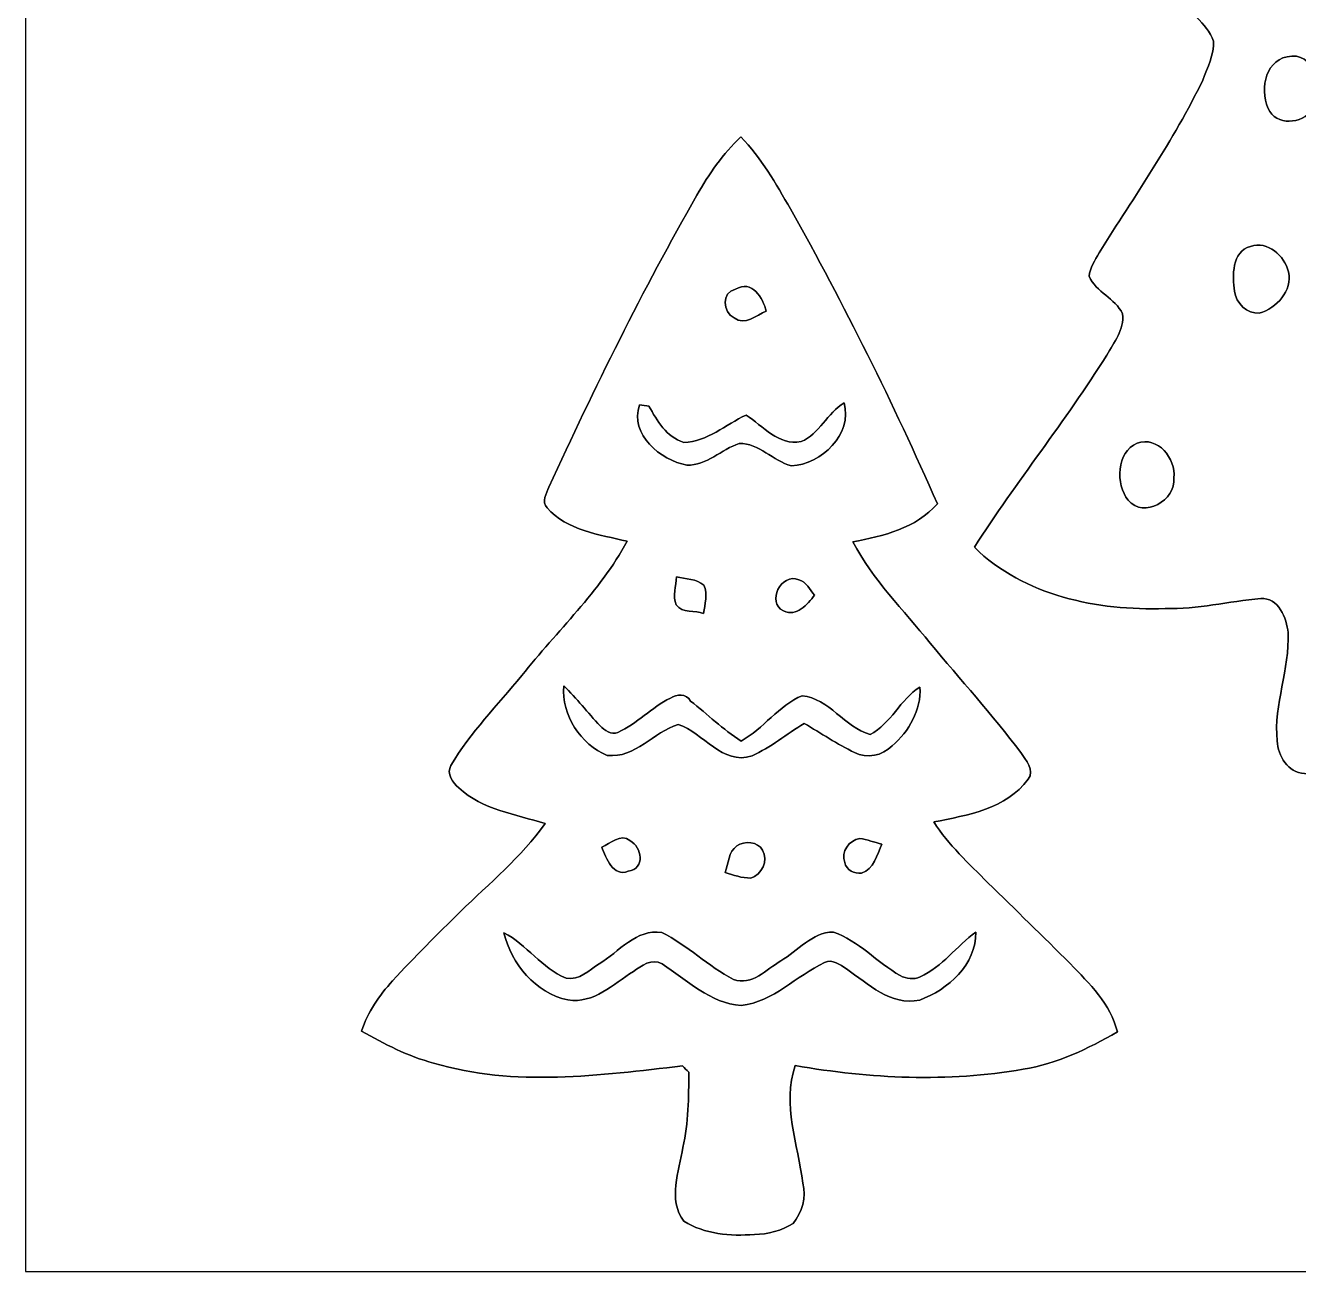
# Model space of a CAD drawing. Header units: centimetres. Extents: x -16.8 to 16.8, y -16.7 to 16.7.
# Drawn here: x -16.77 to 0.29, y -16.67 to 0.03 of the extents above; entities that cross this region are included whole.
import ezdxf

# ---------------------------------------------------------------- set-up
doc = ezdxf.new("R2010")
doc.units = ezdxf.units.CM
doc.header["$MEASUREMENT"] = 0
doc.layers.add('Layer 1', color=7, linetype='Continuous')

msp = doc.modelspace()

# ---------------------------------------------------------------- linework, layer by layer
at = {"layer": 'Layer 1', "color": 7}
for points, knots in [([(-16.77458, 16.66875), (-16.77458, 16.66875), (16.77458, 16.66875), (16.77458, 16.66875), (16.77458, 16.66875), (16.77458, 16.66875), (16.77458, -16.66875), (16.77458, -16.66875), (16.77458, -16.66875), (16.77458, -16.66875), (-16.77458, -16.66875), (-16.77458, -16.66875), (-16.77458, -16.66875), (-16.77458, -16.66875), (-16.77458, 16.66875), (-16.77458, 16.66875), (-16.77458, 16.66875), (-16.77458, 16.66875), (-16.77458, 16.66875), (-16.77458, 16.66875)], [0, 0, 0, 0, 0.16666667, 0.16666667, 0.16666667, 0.16666667, 0.33333333, 0.33333333, 0.33333333, 0.33333333, 0.5, 0.5, 0.5, 0.5, 0.66666667, 0.66666667, 0.66666667, 0.66666667, 1, 1, 1, 1]), ([(0.80363, 6.52956), (0.58208, 6.2297), (0.43815, 5.88433), (0.26987, 5.55378), (0.26987, 5.55378), (0.01305, 5.01297), (-0.22296, 4.46264), (-0.46426, 3.91513), (-0.46426, 3.91513), (-0.51435, 3.79871), (-0.57503, 3.68018), (-0.57644, 3.55071), (-0.57644, 3.55071), (-0.46637, 3.3401), (-0.10372, 3.23638), (-0.17815, 2.95698), (-0.17815, 2.95698), (-0.35807, 2.3495), (-0.74048, 1.83339), (-1.02764, 1.27564), (-1.02764, 1.27564), (-1.14582, 1.02059), (-1.36984, 0.76376), (-1.30034, 0.46426), (-1.30034, 0.46426), (-1.22238, 0.20496), (-0.93098, 0.07655), (-0.84914, -0.17886), (-0.84914, -0.17886), (-0.84102, -0.36019), (-0.92886, -0.5334), (-0.99272, -0.69956), (-0.99272, -0.69956), (-1.38359, -1.51306), (-1.90747, -2.25143), (-2.38125, -3.01696), (-2.38125, -3.01696), (-2.43593, -3.11503), (-2.50896, -3.21381), (-2.51601, -3.33022), (-2.51601, -3.33022), (-2.42288, -3.54259), (-2.16782, -3.6255), (-2.06693, -3.83223), (-2.06693, -3.83223), (-2.04329, -4.0453), (-2.18405, -4.21393), (-2.27965, -4.3882), (-2.27965, -4.3882), (-2.83528, -5.2705), (-3.49109, -6.08436), (-4.05448, -6.96172), (-4.05448, -6.96172), (-3.38596, -7.61577), (-2.40383, -7.81367), (-1.49895, -7.78298), (-1.49895, -7.78298), (-1.06609, -7.79392), (-0.64488, -7.68491), (-0.21625, -7.64999), (-0.21625, -7.64999), (0.01799, -7.62776), (0.1337, -7.91563), (0.15028, -8.10613), (0.15028, -8.10613), (0.17709, -8.59543), (-0.04516, -9.06604), (0.00423, -9.55675), (0.00423, -9.55675), (0.01446, -9.7596), (0.14676, -9.9822), (0.37147, -9.99278), (0.37147, -9.99278), (0.77082, -10.04394), (1.18921, -10.0651), (1.57762, -9.93634), (1.57762, -9.93634), (1.79317, -9.83615), (1.87925, -9.55499), (1.84326, -9.33309), (1.84326, -9.33309), (1.81046, -8.75489), (1.53141, -8.13012), (1.86443, -7.58754), (1.86443, -7.58754), (2.62714, -7.67715), (3.40078, -7.71596), (4.16454, -7.61965), (4.16454, -7.61965), (4.73816, -7.55544), (5.33541, -7.40728), (5.77462, -7.00934), (5.77462, -7.00934), (5.82683, -6.94937), (5.90056, -6.86364), (5.84906, -6.78145), (5.84906, -6.78145), (5.41373, -6.06178), (4.80377, -5.47441), (4.27672, -4.82459), (4.27672, -4.82459), (4.10739, -4.60622), (3.8989, -4.40196), (3.79906, -4.13949), (3.79906, -4.13949), (3.72604, -3.79554), (4.13773, -3.67277), (4.24815, -3.40007), (4.24815, -3.40007), (4.26649, -3.23638), (4.18994, -3.08222), (4.11057, -2.94569), (4.11057, -2.94569), (3.68371, -2.20133), (3.21874, -1.47955), (2.7873, -0.73801), (2.7873, -0.73801), (2.66947, -0.53481), (2.54106, -0.33373), (2.46556, -0.11042), (2.46556, -0.11042), (2.43487, -0.02893), (2.47791, 0.05327), (2.534, 0.11077), (2.534, 0.11077), (2.69381, 0.27799), (2.90336, 0.41451), (3.00143, 0.63183), (3.00143, 0.63183), (3.05188, 0.75918), (2.93582, 0.87277), (2.88643, 0.98037), (2.88643, 0.98037), (2.5594, 1.47496), (2.19781, 1.94663), (1.89195, 2.45533), (1.89195, 2.45533), (1.7653, 2.667), (1.66934, 2.89807), (1.62489, 3.14149), (1.62489, 3.14149), (1.76177, 3.27378), (1.911, 3.39549), (2.0253, 3.54894), (2.0253, 3.54894), (2.07645, 3.60786), (2.0447, 3.68935), (2.02847, 3.75497), (2.02847, 3.75497), (1.76636, 4.53143), (1.42487, 5.27791), (1.08373, 6.02156), (1.08373, 6.02156), (1.00259, 6.1976), (0.91264, 6.3694), (0.80363, 6.52956), (0.80363, 6.52956), (0.80363, 6.52956), (0.80363, 6.52956), (0.80363, 6.52956)], [0, 0, 0, 0, 0.02439024, 0.02439024, 0.02439024, 0.02439024, 0.04878049, 0.04878049, 0.04878049, 0.04878049, 0.07317073, 0.07317073, 0.07317073, 0.07317073, 0.09756098, 0.09756098, 0.09756098, 0.09756098, 0.12195122, 0.12195122, 0.12195122, 0.12195122, 0.14634146, 0.14634146, 0.14634146, 0.14634146, 0.17073171, 0.17073171, 0.17073171, 0.17073171, 0.19512195, 0.19512195, 0.19512195, 0.19512195, 0.2195122, 0.2195122, 0.2195122, 0.2195122, 0.24390244, 0.24390244, 0.24390244, 0.24390244, 0.26829268, 0.26829268, 0.26829268, 0.26829268, 0.29268293, 0.29268293, 0.29268293, 0.29268293, 0.31707317, 0.31707317, 0.31707317, 0.31707317, 0.34146341, 0.34146341, 0.34146341, 0.34146341, 0.36585366, 0.36585366, 0.36585366, 0.36585366, 0.3902439, 0.3902439, 0.3902439, 0.3902439, 0.41463415, 0.41463415, 0.41463415, 0.41463415, 0.43902439, 0.43902439, 0.43902439, 0.43902439, 0.46341463, 0.46341463, 0.46341463, 0.46341463, 0.48780488, 0.48780488, 0.48780488, 0.48780488, 0.51219512, 0.51219512, 0.51219512, 0.51219512, 0.53658537, 0.53658537, 0.53658537, 0.53658537, 0.56097561, 0.56097561, 0.56097561, 0.56097561, 0.58536585, 0.58536585, 0.58536585, 0.58536585, 0.6097561, 0.6097561, 0.6097561, 0.6097561, 0.63414634, 0.63414634, 0.63414634, 0.63414634, 0.65853659, 0.65853659, 0.65853659, 0.65853659, 0.68292683, 0.68292683, 0.68292683, 0.68292683, 0.70731707, 0.70731707, 0.70731707, 0.70731707, 0.73170732, 0.73170732, 0.73170732, 0.73170732, 0.75609756, 0.75609756, 0.75609756, 0.75609756, 0.7804878, 0.7804878, 0.7804878, 0.7804878, 0.80487805, 0.80487805, 0.80487805, 0.80487805, 0.82926829, 0.82926829, 0.82926829, 0.82926829, 0.85365854, 0.85365854, 0.85365854, 0.85365854, 0.87804878, 0.87804878, 0.87804878, 0.87804878, 0.90243902, 0.90243902, 0.90243902, 0.90243902, 0.92682927, 0.92682927, 0.92682927, 0.92682927, 0.95121951, 0.95121951, 0.95121951, 0.95121951, 1, 1, 1, 1]), ([(0.13829, -0.38841), (0.49107, -0.30163), (0.65899, -0.80257), (0.4953, -1.05728), (0.4953, -1.05728), (0.39194, -1.27071), (0.03881, -1.33209), (-0.09596, -1.11972), (-0.09596, -1.11972), (-0.23178, -0.87701), (-0.1778, -0.45085), (0.13829, -0.38841)], [0, 0, 0, 0, 0.25, 0.25, 0.25, 0.25, 0.5, 0.5, 0.5, 0.5, 1, 1, 1, 1]), ([(-7.77275, -2.24402), (-8.50194, -3.5119), (-9.14471, -4.82812), (-9.7603, -6.15421), (-9.7603, -6.15421), (-9.79029, -6.23993), (-9.86049, -6.35106), (-9.78288, -6.43149), (-9.78288, -6.43149), (-9.51265, -6.74053), (-9.08191, -6.7885), (-8.70797, -6.88128), (-8.70797, -6.88128), (-9.07415, -7.55544), (-9.64883, -8.08461), (-10.1219, -8.68186), (-10.1219, -8.68186), (-10.44293, -9.07874), (-10.81123, -9.44245), (-11.07052, -9.88519), (-11.07052, -9.88519), (-11.13473, -9.99525), (-11.049, -10.11873), (-10.96363, -10.18752), (-10.96363, -10.18752), (-10.64895, -10.48209), (-10.20304, -10.53853), (-9.80969, -10.66588), (-9.80969, -10.66588), (-10.12719, -11.11285), (-10.55441, -11.46422), (-10.94423, -11.84522), (-10.94423, -11.84522), (-11.25149, -12.14931), (-11.56229, -12.45129), (-11.85228, -12.77197), (-11.85228, -12.77197), (-12.0336, -12.96705), (-12.18424, -13.19248), (-12.27138, -13.44612), (-12.27138, -13.44612), (-11.96269, -13.61652), (-11.64837, -13.78656), (-11.30441, -13.87475), (-11.30441, -13.87475), (-10.21962, -14.20001), (-9.07168, -14.03809), (-7.96784, -13.9132), (-7.96784, -13.9132), (-7.93926, -13.94072), (-7.91069, -13.96824), (-7.88211, -13.99646), (-7.88211, -13.99646), (-7.88564, -14.33301), (-7.88529, -14.67485), (-7.96078, -15.0054), (-7.96078, -15.0054), (-8.01652, -15.32361), (-8.16434, -15.70426), (-7.95091, -15.99318), (-7.95091, -15.99318), (-7.67009, -16.16745), (-7.32578, -16.19779), (-7.00299, -16.17169), (-7.00299, -16.17169), (-6.81955, -16.17416), (-6.63893, -16.11842), (-6.48335, -16.02317), (-6.48335, -16.02317), (-6.36376, -15.87359), (-6.30167, -15.67603), (-6.35282, -15.48624), (-6.35282, -15.48624), (-6.42126, -14.96448), (-6.63469, -14.43179), (-6.45513, -13.90862), (-6.45513, -13.90862), (-5.44936, -14.08324), (-4.40902, -14.1351), (-3.40043, -13.95624), (-3.40043, -13.95624), (-2.94816, -13.88428), (-2.53083, -13.68425), (-2.13783, -13.45706), (-2.13783, -13.45706), (-2.22532, -13.08312), (-2.51495, -12.80866), (-2.77001, -12.54196), (-2.77001, -12.54196), (-3.13584, -12.17859), (-3.50379, -11.81735), (-3.87315, -11.45787), (-3.87315, -11.45787), (-4.12997, -11.20069), (-4.40126, -10.94987), (-4.59916, -10.6426), (-4.59916, -10.6426), (-4.14831, -10.55476), (-3.62479, -10.46762), (-3.3334, -10.07145), (-3.3334, -10.07145), (-3.24132, -9.9508), (-3.36585, -9.80899), (-3.43253, -9.71409), (-3.43253, -9.71409), (-3.81423, -9.20574), (-4.24286, -8.73513), (-4.64679, -8.24512), (-4.64679, -8.24512), (-5.00733, -7.8045), (-5.41302, -7.39422), (-5.68396, -6.88869), (-5.68396, -6.88869), (-5.27438, -6.80967), (-4.83764, -6.70877), (-4.55083, -6.37999), (-4.55083, -6.37999), (-5.14138, -5.03167), (-5.79861, -3.71122), (-6.51898, -2.42711), (-6.51898, -2.42711), (-6.71724, -2.0895), (-6.90915, -1.74096), (-7.18714, -1.46156), (-7.18714, -1.46156), (-7.42491, -1.68698), (-7.61365, -1.95862), (-7.77275, -2.24402), (-7.77275, -2.24402), (-7.77275, -2.24402), (-7.77275, -2.24402), (-7.77275, -2.24402)], [0, 0, 0, 0, 0.02941176, 0.02941176, 0.02941176, 0.02941176, 0.05882353, 0.05882353, 0.05882353, 0.05882353, 0.08823529, 0.08823529, 0.08823529, 0.08823529, 0.11764706, 0.11764706, 0.11764706, 0.11764706, 0.14705882, 0.14705882, 0.14705882, 0.14705882, 0.17647059, 0.17647059, 0.17647059, 0.17647059, 0.20588235, 0.20588235, 0.20588235, 0.20588235, 0.23529412, 0.23529412, 0.23529412, 0.23529412, 0.26470588, 0.26470588, 0.26470588, 0.26470588, 0.29411765, 0.29411765, 0.29411765, 0.29411765, 0.32352941, 0.32352941, 0.32352941, 0.32352941, 0.35294118, 0.35294118, 0.35294118, 0.35294118, 0.38235294, 0.38235294, 0.38235294, 0.38235294, 0.41176471, 0.41176471, 0.41176471, 0.41176471, 0.44117647, 0.44117647, 0.44117647, 0.44117647, 0.47058824, 0.47058824, 0.47058824, 0.47058824, 0.5, 0.5, 0.5, 0.5, 0.52941176, 0.52941176, 0.52941176, 0.52941176, 0.55882353, 0.55882353, 0.55882353, 0.55882353, 0.58823529, 0.58823529, 0.58823529, 0.58823529, 0.61764706, 0.61764706, 0.61764706, 0.61764706, 0.64705882, 0.64705882, 0.64705882, 0.64705882, 0.67647059, 0.67647059, 0.67647059, 0.67647059, 0.70588235, 0.70588235, 0.70588235, 0.70588235, 0.73529412, 0.73529412, 0.73529412, 0.73529412, 0.76470588, 0.76470588, 0.76470588, 0.76470588, 0.79411765, 0.79411765, 0.79411765, 0.79411765, 0.82352941, 0.82352941, 0.82352941, 0.82352941, 0.85294118, 0.85294118, 0.85294118, 0.85294118, 0.88235294, 0.88235294, 0.88235294, 0.88235294, 0.91176471, 0.91176471, 0.91176471, 0.91176471, 0.94117647, 0.94117647, 0.94117647, 0.94117647, 1, 1, 1, 1]), ([(-0.35313, -2.92876), (-0.12241, -2.85186), (0.10266, -3.05541), (0.15699, -3.26919), (0.15699, -3.26919), (0.20884, -3.52707), (0, -3.75814), (-0.23495, -3.82411), (-0.23495, -3.82411), (-0.4004, -3.83716), (-0.54681, -3.6897), (-0.56621, -3.5306), (-0.56621, -3.5306), (-0.59478, -3.32564), (-0.60819, -2.99932), (-0.35313, -2.92876)], [0, 0, 0, 0, 0.2, 0.2, 0.2, 0.2, 0.4, 0.4, 0.4, 0.4, 0.6, 0.6, 0.6, 0.6, 1, 1, 1, 1]), ([(-7.25664, -3.50344), (-7.03368, -3.36726), (-6.88834, -3.62797), (-6.84389, -3.79765), (-6.84389, -3.79765), (-6.97512, -3.84881), (-7.13317, -3.99944), (-7.27393, -3.88761), (-7.27393, -3.88761), (-7.43056, -3.80965), (-7.44784, -3.54295), (-7.25664, -3.50344)], [0, 0, 0, 0, 0.25, 0.25, 0.25, 0.25, 0.5, 0.5, 0.5, 0.5, 1, 1, 1, 1]), ([(-8.54216, -5.05495), (-8.51147, -5.05848), (-8.44938, -5.06554), (-8.41834, -5.06906), (-8.41834, -5.06906), (-8.30651, -5.26697), (-8.18303, -5.48181), (-7.95055, -5.55625), (-7.95055, -5.55625), (-7.63446, -5.54708), (-7.38858, -5.31742), (-7.11412, -5.19042), (-7.11412, -5.19042), (-6.88904, -5.33788), (-6.67632, -5.60141), (-6.37822, -5.54637), (-6.37822, -5.54637), (-6.13198, -5.44301), (-6.0258, -5.1629), (-5.80143, -5.02426), (-5.80143, -5.02426), (-5.68043, -5.44759), (-6.10588, -5.84835), (-6.50734, -5.87163), (-6.50734, -5.87163), (-6.75499, -5.80496), (-6.93738, -5.56507), (-7.20619, -5.57071), (-7.20619, -5.57071), (-7.44432, -5.64797), (-7.64575, -5.86811), (-7.90751, -5.86105), (-7.90751, -5.86105), (-8.2617, -5.79437), (-8.67869, -5.45042), (-8.54216, -5.05495)], [0, 0, 0, 0, 0.1, 0.1, 0.1, 0.1, 0.2, 0.2, 0.2, 0.2, 0.3, 0.3, 0.3, 0.3, 0.4, 0.4, 0.4, 0.4, 0.5, 0.5, 0.5, 0.5, 0.6, 0.6, 0.6, 0.6, 0.7, 0.7, 0.7, 0.7, 0.8, 0.8, 0.8, 0.8, 1, 1, 1, 1]), ([(-1.87325, -5.56789), (-1.59279, -5.46594), (-1.3522, -5.7725), (-1.38007, -6.03074), (-1.38007, -6.03074), (-1.35149, -6.33412), (-1.78294, -6.58036), (-1.99319, -6.33201), (-1.99319, -6.33201), (-2.16288, -6.11752), (-2.15265, -5.68607), (-1.87325, -5.56789)], [0, 0, 0, 0, 0.25, 0.25, 0.25, 0.25, 0.5, 0.5, 0.5, 0.5, 1, 1, 1, 1]), ([(-6.61211, -7.81403), (-6.84777, -7.70255), (-6.64457, -7.30144), (-6.4075, -7.39599), (-6.4075, -7.39599), (-6.30837, -7.42421), (-6.2611, -7.53216), (-6.19619, -7.60412), (-6.19619, -7.60412), (-6.29391, -7.72407), (-6.43784, -7.90257), (-6.61211, -7.81403)], [0, 0, 0, 0, 0.25, 0.25, 0.25, 0.25, 0.5, 0.5, 0.5, 0.5, 1, 1, 1, 1]), ([(-8.04616, -7.35718), (-7.9308, -7.3914), (-7.77628, -7.3787), (-7.68103, -7.47077), (-7.68103, -7.47077), (-7.62494, -7.58825), (-7.66904, -7.72548), (-7.68491, -7.8486), (-7.68491, -7.8486), (-7.79286, -7.79851), (-7.97172, -7.85001), (-8.05215, -7.7343), (-8.05215, -7.7343), (-8.10295, -7.61506), (-8.05321, -7.48065), (-8.04616, -7.35718)], [0, 0, 0, 0, 0.2, 0.2, 0.2, 0.2, 0.4, 0.4, 0.4, 0.4, 0.6, 0.6, 0.6, 0.6, 1, 1, 1, 1]), ([(-9.55887, -8.8198), (-9.38424, -8.98666), (-9.23749, -9.17998), (-9.07133, -9.35531), (-9.07133, -9.35531), (-9.01171, -9.41529), (-8.92246, -9.48055), (-8.83391, -9.4421), (-8.83391, -9.4421), (-8.57497, -9.32886), (-8.38165, -9.10802), (-8.12871, -8.98313), (-8.12871, -8.98313), (-8.0458, -8.92704), (-7.91739, -8.92034), (-7.85777, -9.02335), (-7.85777, -9.02335), (-7.63164, -9.2008), (-7.42421, -9.40329), (-7.1815, -9.55851), (-7.1815, -9.55851), (-6.88058, -9.39447), (-6.6802, -9.08085), (-6.36199, -8.95103), (-6.36199, -8.95103), (-6.00393, -8.98807), (-5.79296, -9.37542), (-5.45183, -9.47173), (-5.45183, -9.47173), (-5.17066, -9.32674), (-5.05037, -9.00077), (-4.78437, -8.83497), (-4.78437, -8.83497), (-4.76497, -9.14647), (-4.93078, -9.42481), (-5.15655, -9.62484), (-5.15655, -9.62484), (-5.28355, -9.75395), (-5.49769, -9.80052), (-5.65997, -9.71409), (-5.65997, -9.71409), (-5.89421, -9.59979), (-6.11011, -9.45339), (-6.33518, -9.32251), (-6.33518, -9.32251), (-6.57119, -9.46291), (-6.78321, -9.6453), (-7.03474, -9.75748), (-7.03474, -9.75748), (-7.43656, -9.88942), (-7.68491, -9.44633), (-8.02534, -9.33662), (-8.02534, -9.33662), (-8.35766, -9.43857), (-8.59578, -9.79346), (-8.97467, -9.75042), (-8.97467, -9.75042), (-9.33485, -9.60473), (-9.58921, -9.21068), (-9.55887, -8.8198)], [0, 0, 0, 0, 0.0625, 0.0625, 0.0625, 0.0625, 0.125, 0.125, 0.125, 0.125, 0.1875, 0.1875, 0.1875, 0.1875, 0.25, 0.25, 0.25, 0.25, 0.3125, 0.3125, 0.3125, 0.3125, 0.375, 0.375, 0.375, 0.375, 0.4375, 0.4375, 0.4375, 0.4375, 0.5, 0.5, 0.5, 0.5, 0.5625, 0.5625, 0.5625, 0.5625, 0.625, 0.625, 0.625, 0.625, 0.6875, 0.6875, 0.6875, 0.6875, 0.75, 0.75, 0.75, 0.75, 0.8125, 0.8125, 0.8125, 0.8125, 0.875, 0.875, 0.875, 0.875, 1, 1, 1, 1]), ([(-9.0484, -10.98021), (-8.93198, -10.93717), (-8.79581, -10.789), (-8.67163, -10.89378), (-8.67163, -10.89378), (-8.51112, -10.9795), (-8.45961, -11.26807), (-8.69386, -11.30441), (-8.69386, -11.30441), (-8.89706, -11.38696), (-8.9916, -11.12591), (-9.0484, -10.98021)], [0, 0, 0, 0, 0.25, 0.25, 0.25, 0.25, 0.5, 0.5, 0.5, 0.5, 1, 1, 1, 1]), ([(-7.23971, -10.96363), (-7.13352, -10.89378), (-6.95925, -10.90366), (-6.89328, -11.02184), (-6.89328, -11.02184), (-6.8132, -11.16048), (-6.90421, -11.35027), (-7.05273, -11.39613), (-7.05273, -11.39613), (-7.17162, -11.39402), (-7.28345, -11.35768), (-7.39422, -11.31923), (-7.39422, -11.31923), (-7.35259, -11.20281), (-7.35048, -11.04441), (-7.23971, -10.96363)], [0, 0, 0, 0, 0.2, 0.2, 0.2, 0.2, 0.4, 0.4, 0.4, 0.4, 0.6, 0.6, 0.6, 0.6, 1, 1, 1, 1]), ([(-5.79155, -11.18799), (-5.84659, -11.04124), (-5.73123, -10.88884), (-5.59188, -10.86309), (-5.59188, -10.86309), (-5.49169, -10.8839), (-5.39291, -10.91071), (-5.29519, -10.94246), (-5.29519, -10.94246), (-5.35658, -11.07616), (-5.40103, -11.28077), (-5.56613, -11.32946), (-5.56613, -11.32946), (-5.66032, -11.34145), (-5.7725, -11.28889), (-5.79155, -11.18799)], [0, 0, 0, 0, 0.2, 0.2, 0.2, 0.2, 0.4, 0.4, 0.4, 0.4, 0.6, 0.6, 0.6, 0.6, 1, 1, 1, 1]), ([(-9.08368, -12.54337), (-8.81909, -12.38638), (-8.58591, -12.07135), (-8.24371, -12.12533), (-8.24371, -12.12533), (-7.89975, -12.29431), (-7.62635, -12.57935), (-7.28416, -12.75256), (-7.28416, -12.75256), (-7.03545, -12.84781), (-6.84248, -12.61639), (-6.64916, -12.50668), (-6.64916, -12.50668), (-6.42056, -12.36874), (-6.23288, -12.12462), (-5.94501, -12.11862), (-5.94501, -12.11862), (-5.60317, -12.23574), (-5.35834, -12.52714), (-5.04754, -12.70212), (-5.04754, -12.70212), (-4.96782, -12.74516), (-4.86375, -12.76033), (-4.78014, -12.7194), (-4.78014, -12.7194), (-4.48345, -12.58499), (-4.29401, -12.30736), (-4.03578, -12.11933), (-4.03578, -12.11933), (-4.02696, -12.55254), (-4.40937, -12.89332), (-4.78719, -13.0302), (-4.78719, -13.0302), (-5.17948, -13.11346), (-5.47476, -12.81112), (-5.77003, -12.61286), (-5.77003, -12.61286), (-5.85364, -12.55571), (-5.95701, -12.47599), (-6.06213, -12.52784), (-6.06213, -12.52784), (-6.44208, -12.7067), (-6.74441, -13.04854), (-7.17903, -13.10534), (-7.17903, -13.10534), (-7.59883, -13.07183), (-7.90646, -12.76279), (-8.24159, -12.54654), (-8.24159, -12.54654), (-8.37248, -12.4647), (-8.52276, -12.57229), (-8.62542, -12.64638), (-8.62542, -12.64638), (-8.8967, -12.81324), (-9.15494, -13.08417), (-9.50242, -13.02879), (-9.50242, -13.02879), (-9.93951, -12.93566), (-10.25807, -12.54831), (-10.36214, -12.12779), (-10.36214, -12.12779), (-10.05134, -12.28549), (-9.85696, -12.60546), (-9.52712, -12.73563), (-9.52712, -12.73563), (-9.34967, -12.77091), (-9.22055, -12.62839), (-9.08368, -12.54337)], [0, 0, 0, 0, 0.05555556, 0.05555556, 0.05555556, 0.05555556, 0.11111111, 0.11111111, 0.11111111, 0.11111111, 0.16666667, 0.16666667, 0.16666667, 0.16666667, 0.22222222, 0.22222222, 0.22222222, 0.22222222, 0.27777778, 0.27777778, 0.27777778, 0.27777778, 0.33333333, 0.33333333, 0.33333333, 0.33333333, 0.38888889, 0.38888889, 0.38888889, 0.38888889, 0.44444444, 0.44444444, 0.44444444, 0.44444444, 0.5, 0.5, 0.5, 0.5, 0.55555556, 0.55555556, 0.55555556, 0.55555556, 0.61111111, 0.61111111, 0.61111111, 0.61111111, 0.66666667, 0.66666667, 0.66666667, 0.66666667, 0.72222222, 0.72222222, 0.72222222, 0.72222222, 0.77777778, 0.77777778, 0.77777778, 0.77777778, 0.83333333, 0.83333333, 0.83333333, 0.83333333, 0.88888889, 0.88888889, 0.88888889, 0.88888889, 1, 1, 1, 1])]:
    msp.add_open_spline(points, degree=3, knots=knots, dxfattribs=at)
at = {"layer": 'Layer 1', "color": 251}
for points, knots in [([(0.80363, 6.52956), (0.91264, 6.3694), (1.00259, 6.1976), (1.08373, 6.02156), (1.08373, 6.02156), (1.42487, 5.27791), (1.76636, 4.53143), (2.02847, 3.75497), (2.02847, 3.75497), (2.0447, 3.68935), (2.07645, 3.60786), (2.0253, 3.54894), (2.0253, 3.54894), (1.911, 3.39549), (1.76177, 3.27378), (1.62489, 3.14149), (1.62489, 3.14149), (1.66934, 2.89807), (1.7653, 2.667), (1.89195, 2.45533), (1.89195, 2.45533), (2.19781, 1.94663), (2.5594, 1.47496), (2.88643, 0.98037), (2.88643, 0.98037), (2.93582, 0.87277), (3.05188, 0.75918), (3.00143, 0.63183), (3.00143, 0.63183), (2.90336, 0.41451), (2.69381, 0.27799), (2.534, 0.11077), (2.534, 0.11077), (2.47791, 0.05327), (2.43487, -0.02893), (2.46556, -0.11042), (2.46556, -0.11042), (2.54106, -0.33373), (2.66947, -0.53481), (2.7873, -0.73801), (2.7873, -0.73801), (3.21874, -1.47955), (3.68371, -2.20133), (4.11057, -2.94569), (4.11057, -2.94569), (4.18994, -3.08222), (4.26649, -3.23638), (4.24815, -3.40007), (4.24815, -3.40007), (4.13773, -3.67277), (3.72604, -3.79554), (3.79906, -4.13949), (3.79906, -4.13949), (3.8989, -4.40196), (4.10739, -4.60622), (4.27672, -4.82459), (4.27672, -4.82459), (4.80377, -5.47441), (5.41373, -6.06178), (5.84906, -6.78145), (5.84906, -6.78145), (5.90056, -6.86364), (5.82683, -6.94937), (5.77462, -7.00934), (5.77462, -7.00934), (5.33541, -7.40728), (4.73816, -7.55544), (4.16454, -7.61965), (4.16454, -7.61965), (3.40078, -7.71596), (2.62714, -7.67715), (1.86443, -7.58754), (1.86443, -7.58754), (1.53141, -8.13012), (1.81046, -8.75489), (1.84326, -9.33309), (1.84326, -9.33309), (1.87925, -9.55499), (1.79317, -9.83615), (1.57762, -9.93634), (1.57762, -9.93634), (1.18921, -10.0651), (0.77082, -10.04394), (0.37147, -9.99278), (0.37147, -9.99278), (0.14676, -9.9822), (0.01446, -9.7596), (0.00423, -9.55675), (0.00423, -9.55675), (-0.04516, -9.06604), (0.17709, -8.59543), (0.15028, -8.10613), (0.15028, -8.10613), (0.1337, -7.91563), (0.01799, -7.62776), (-0.21625, -7.64999), (-0.21625, -7.64999), (-0.64488, -7.68491), (-1.06609, -7.79392), (-1.49895, -7.78298), (-1.49895, -7.78298), (-2.40383, -7.81367), (-3.38596, -7.61577), (-4.05448, -6.96172), (-4.05448, -6.96172), (-3.49109, -6.08436), (-2.83528, -5.2705), (-2.27965, -4.3882), (-2.27965, -4.3882), (-2.18405, -4.21393), (-2.04329, -4.0453), (-2.06693, -3.83223), (-2.06693, -3.83223), (-2.16782, -3.6255), (-2.42288, -3.54259), (-2.51601, -3.33022), (-2.51601, -3.33022), (-2.50896, -3.21381), (-2.43593, -3.11503), (-2.38125, -3.01696), (-2.38125, -3.01696), (-1.90747, -2.25143), (-1.38359, -1.51306), (-0.99272, -0.69956), (-0.99272, -0.69956), (-0.92886, -0.5334), (-0.84102, -0.36019), (-0.84914, -0.17886), (-0.84914, -0.17886), (-0.93098, 0.07655), (-1.22238, 0.20496), (-1.30034, 0.46426), (-1.30034, 0.46426), (-1.36984, 0.76376), (-1.14582, 1.02059), (-1.02764, 1.27564), (-1.02764, 1.27564), (-0.74048, 1.83339), (-0.35807, 2.3495), (-0.17815, 2.95698), (-0.17815, 2.95698), (-0.10372, 3.23638), (-0.46637, 3.3401), (-0.57644, 3.55071), (-0.57644, 3.55071), (-0.57503, 3.68018), (-0.51435, 3.79871), (-0.46426, 3.91513), (-0.46426, 3.91513), (-0.22296, 4.46264), (0.01305, 5.01297), (0.26987, 5.55378), (0.26987, 5.55378), (0.43815, 5.88433), (0.58208, 6.2297), (0.80363, 6.52956), (0.80363, 6.52956), (0.80363, 6.52956), (0.80363, 6.52956), (0.80363, 6.52956)], [0, 0, 0, 0, 0.02439024, 0.02439024, 0.02439024, 0.02439024, 0.04878049, 0.04878049, 0.04878049, 0.04878049, 0.07317073, 0.07317073, 0.07317073, 0.07317073, 0.09756098, 0.09756098, 0.09756098, 0.09756098, 0.12195122, 0.12195122, 0.12195122, 0.12195122, 0.14634146, 0.14634146, 0.14634146, 0.14634146, 0.17073171, 0.17073171, 0.17073171, 0.17073171, 0.19512195, 0.19512195, 0.19512195, 0.19512195, 0.2195122, 0.2195122, 0.2195122, 0.2195122, 0.24390244, 0.24390244, 0.24390244, 0.24390244, 0.26829268, 0.26829268, 0.26829268, 0.26829268, 0.29268293, 0.29268293, 0.29268293, 0.29268293, 0.31707317, 0.31707317, 0.31707317, 0.31707317, 0.34146341, 0.34146341, 0.34146341, 0.34146341, 0.36585366, 0.36585366, 0.36585366, 0.36585366, 0.3902439, 0.3902439, 0.3902439, 0.3902439, 0.41463415, 0.41463415, 0.41463415, 0.41463415, 0.43902439, 0.43902439, 0.43902439, 0.43902439, 0.46341463, 0.46341463, 0.46341463, 0.46341463, 0.48780488, 0.48780488, 0.48780488, 0.48780488, 0.51219512, 0.51219512, 0.51219512, 0.51219512, 0.53658537, 0.53658537, 0.53658537, 0.53658537, 0.56097561, 0.56097561, 0.56097561, 0.56097561, 0.58536585, 0.58536585, 0.58536585, 0.58536585, 0.6097561, 0.6097561, 0.6097561, 0.6097561, 0.63414634, 0.63414634, 0.63414634, 0.63414634, 0.65853659, 0.65853659, 0.65853659, 0.65853659, 0.68292683, 0.68292683, 0.68292683, 0.68292683, 0.70731707, 0.70731707, 0.70731707, 0.70731707, 0.73170732, 0.73170732, 0.73170732, 0.73170732, 0.75609756, 0.75609756, 0.75609756, 0.75609756, 0.7804878, 0.7804878, 0.7804878, 0.7804878, 0.80487805, 0.80487805, 0.80487805, 0.80487805, 0.82926829, 0.82926829, 0.82926829, 0.82926829, 0.85365854, 0.85365854, 0.85365854, 0.85365854, 0.87804878, 0.87804878, 0.87804878, 0.87804878, 0.90243902, 0.90243902, 0.90243902, 0.90243902, 0.92682927, 0.92682927, 0.92682927, 0.92682927, 0.95121951, 0.95121951, 0.95121951, 0.95121951, 1, 1, 1, 1]), ([(0.13829, -0.38841), (-0.1778, -0.45085), (-0.23178, -0.87701), (-0.09596, -1.11972), (-0.09596, -1.11972), (0.03881, -1.33209), (0.39194, -1.27071), (0.4953, -1.05728), (0.4953, -1.05728), (0.65899, -0.80257), (0.49107, -0.30163), (0.13829, -0.38841), (0.13829, -0.38841), (0.13829, -0.38841), (0.13829, -0.38841), (0.13829, -0.38841)], [0, 0, 0, 0, 0.2, 0.2, 0.2, 0.2, 0.4, 0.4, 0.4, 0.4, 0.6, 0.6, 0.6, 0.6, 1, 1, 1, 1]), ([(-7.77275, -2.24402), (-7.61365, -1.95862), (-7.42491, -1.68698), (-7.18714, -1.46156), (-7.18714, -1.46156), (-6.90915, -1.74096), (-6.71724, -2.0895), (-6.51898, -2.42711), (-6.51898, -2.42711), (-5.79861, -3.71122), (-5.14138, -5.03167), (-4.55083, -6.37999), (-4.55083, -6.37999), (-4.83764, -6.70877), (-5.27438, -6.80967), (-5.68396, -6.88869), (-5.68396, -6.88869), (-5.41302, -7.39422), (-5.00733, -7.8045), (-4.64679, -8.24512), (-4.64679, -8.24512), (-4.24286, -8.73513), (-3.81423, -9.20574), (-3.43253, -9.71409), (-3.43253, -9.71409), (-3.36585, -9.80899), (-3.24132, -9.9508), (-3.3334, -10.07145), (-3.3334, -10.07145), (-3.62479, -10.46762), (-4.14831, -10.55476), (-4.59916, -10.6426), (-4.59916, -10.6426), (-4.40126, -10.94987), (-4.12997, -11.20069), (-3.87315, -11.45787), (-3.87315, -11.45787), (-3.50379, -11.81735), (-3.13584, -12.17859), (-2.77001, -12.54196), (-2.77001, -12.54196), (-2.51495, -12.80866), (-2.22532, -13.08312), (-2.13783, -13.45706), (-2.13783, -13.45706), (-2.53083, -13.68425), (-2.94816, -13.88428), (-3.40043, -13.95624), (-3.40043, -13.95624), (-4.40902, -14.1351), (-5.44936, -14.08324), (-6.45513, -13.90862), (-6.45513, -13.90862), (-6.63469, -14.43179), (-6.42126, -14.96448), (-6.35282, -15.48624), (-6.35282, -15.48624), (-6.30167, -15.67603), (-6.36376, -15.87359), (-6.48335, -16.02317), (-6.48335, -16.02317), (-6.63893, -16.11842), (-6.81955, -16.17416), (-7.00299, -16.17169), (-7.00299, -16.17169), (-7.32578, -16.19779), (-7.67009, -16.16745), (-7.95091, -15.99318), (-7.95091, -15.99318), (-8.16434, -15.70426), (-8.01652, -15.32361), (-7.96078, -15.0054), (-7.96078, -15.0054), (-7.88529, -14.67485), (-7.88564, -14.33301), (-7.88211, -13.99646), (-7.88211, -13.99646), (-7.91069, -13.96824), (-7.93926, -13.94072), (-7.96784, -13.9132), (-7.96784, -13.9132), (-9.07168, -14.03809), (-10.21962, -14.20001), (-11.30441, -13.87475), (-11.30441, -13.87475), (-11.64837, -13.78656), (-11.96269, -13.61652), (-12.27138, -13.44612), (-12.27138, -13.44612), (-12.18424, -13.19248), (-12.0336, -12.96705), (-11.85228, -12.77197), (-11.85228, -12.77197), (-11.56229, -12.45129), (-11.25149, -12.14931), (-10.94423, -11.84522), (-10.94423, -11.84522), (-10.55441, -11.46422), (-10.12719, -11.11285), (-9.80969, -10.66588), (-9.80969, -10.66588), (-10.20304, -10.53853), (-10.64895, -10.48209), (-10.96363, -10.18752), (-10.96363, -10.18752), (-11.049, -10.11873), (-11.13473, -9.99525), (-11.07052, -9.88519), (-11.07052, -9.88519), (-10.81123, -9.44245), (-10.44293, -9.07874), (-10.1219, -8.68186), (-10.1219, -8.68186), (-9.64883, -8.08461), (-9.07415, -7.55544), (-8.70797, -6.88128), (-8.70797, -6.88128), (-9.08191, -6.7885), (-9.51265, -6.74053), (-9.78288, -6.43149), (-9.78288, -6.43149), (-9.86049, -6.35106), (-9.79029, -6.23993), (-9.7603, -6.15421), (-9.7603, -6.15421), (-9.14471, -4.82812), (-8.50194, -3.5119), (-7.77275, -2.24402), (-7.77275, -2.24402), (-7.77275, -2.24402), (-7.77275, -2.24402), (-7.77275, -2.24402)], [0, 0, 0, 0, 0.02941176, 0.02941176, 0.02941176, 0.02941176, 0.05882353, 0.05882353, 0.05882353, 0.05882353, 0.08823529, 0.08823529, 0.08823529, 0.08823529, 0.11764706, 0.11764706, 0.11764706, 0.11764706, 0.14705882, 0.14705882, 0.14705882, 0.14705882, 0.17647059, 0.17647059, 0.17647059, 0.17647059, 0.20588235, 0.20588235, 0.20588235, 0.20588235, 0.23529412, 0.23529412, 0.23529412, 0.23529412, 0.26470588, 0.26470588, 0.26470588, 0.26470588, 0.29411765, 0.29411765, 0.29411765, 0.29411765, 0.32352941, 0.32352941, 0.32352941, 0.32352941, 0.35294118, 0.35294118, 0.35294118, 0.35294118, 0.38235294, 0.38235294, 0.38235294, 0.38235294, 0.41176471, 0.41176471, 0.41176471, 0.41176471, 0.44117647, 0.44117647, 0.44117647, 0.44117647, 0.47058824, 0.47058824, 0.47058824, 0.47058824, 0.5, 0.5, 0.5, 0.5, 0.52941176, 0.52941176, 0.52941176, 0.52941176, 0.55882353, 0.55882353, 0.55882353, 0.55882353, 0.58823529, 0.58823529, 0.58823529, 0.58823529, 0.61764706, 0.61764706, 0.61764706, 0.61764706, 0.64705882, 0.64705882, 0.64705882, 0.64705882, 0.67647059, 0.67647059, 0.67647059, 0.67647059, 0.70588235, 0.70588235, 0.70588235, 0.70588235, 0.73529412, 0.73529412, 0.73529412, 0.73529412, 0.76470588, 0.76470588, 0.76470588, 0.76470588, 0.79411765, 0.79411765, 0.79411765, 0.79411765, 0.82352941, 0.82352941, 0.82352941, 0.82352941, 0.85294118, 0.85294118, 0.85294118, 0.85294118, 0.88235294, 0.88235294, 0.88235294, 0.88235294, 0.91176471, 0.91176471, 0.91176471, 0.91176471, 0.94117647, 0.94117647, 0.94117647, 0.94117647, 1, 1, 1, 1]), ([(-0.35313, -2.92876), (-0.60819, -2.99932), (-0.59478, -3.32564), (-0.56621, -3.5306), (-0.56621, -3.5306), (-0.54681, -3.6897), (-0.4004, -3.83716), (-0.23495, -3.82411), (-0.23495, -3.82411), (0, -3.75814), (0.20884, -3.52707), (0.15699, -3.26919), (0.15699, -3.26919), (0.10266, -3.05541), (-0.12241, -2.85186), (-0.35313, -2.92876), (-0.35313, -2.92876), (-0.35313, -2.92876), (-0.35313, -2.92876), (-0.35313, -2.92876)], [0, 0, 0, 0, 0.16666667, 0.16666667, 0.16666667, 0.16666667, 0.33333333, 0.33333333, 0.33333333, 0.33333333, 0.5, 0.5, 0.5, 0.5, 0.66666667, 0.66666667, 0.66666667, 0.66666667, 1, 1, 1, 1]), ([(-7.25664, -3.50344), (-7.44784, -3.54295), (-7.43056, -3.80965), (-7.27393, -3.88761), (-7.27393, -3.88761), (-7.13317, -3.99944), (-6.97512, -3.84881), (-6.84389, -3.79765), (-6.84389, -3.79765), (-6.88834, -3.62797), (-7.03368, -3.36726), (-7.25664, -3.50344), (-7.25664, -3.50344), (-7.25664, -3.50344), (-7.25664, -3.50344), (-7.25664, -3.50344)], [0, 0, 0, 0, 0.2, 0.2, 0.2, 0.2, 0.4, 0.4, 0.4, 0.4, 0.6, 0.6, 0.6, 0.6, 1, 1, 1, 1]), ([(-8.54216, -5.05495), (-8.67869, -5.45042), (-8.2617, -5.79437), (-7.90751, -5.86105), (-7.90751, -5.86105), (-7.64575, -5.86811), (-7.44432, -5.64797), (-7.20619, -5.57071), (-7.20619, -5.57071), (-6.93738, -5.56507), (-6.75499, -5.80496), (-6.50734, -5.87163), (-6.50734, -5.87163), (-6.10588, -5.84835), (-5.68043, -5.44759), (-5.80143, -5.02426), (-5.80143, -5.02426), (-6.0258, -5.1629), (-6.13198, -5.44301), (-6.37822, -5.54637), (-6.37822, -5.54637), (-6.67632, -5.60141), (-6.88904, -5.33788), (-7.11412, -5.19042), (-7.11412, -5.19042), (-7.38858, -5.31742), (-7.63446, -5.54708), (-7.95055, -5.55625), (-7.95055, -5.55625), (-8.18303, -5.48181), (-8.30651, -5.26697), (-8.41834, -5.06906), (-8.41834, -5.06906), (-8.44938, -5.06554), (-8.51147, -5.05848), (-8.54216, -5.05495), (-8.54216, -5.05495), (-8.54216, -5.05495), (-8.54216, -5.05495), (-8.54216, -5.05495)], [0, 0, 0, 0, 0.09090909, 0.09090909, 0.09090909, 0.09090909, 0.18181818, 0.18181818, 0.18181818, 0.18181818, 0.27272727, 0.27272727, 0.27272727, 0.27272727, 0.36363636, 0.36363636, 0.36363636, 0.36363636, 0.45454545, 0.45454545, 0.45454545, 0.45454545, 0.54545455, 0.54545455, 0.54545455, 0.54545455, 0.63636364, 0.63636364, 0.63636364, 0.63636364, 0.72727273, 0.72727273, 0.72727273, 0.72727273, 0.81818182, 0.81818182, 0.81818182, 0.81818182, 1, 1, 1, 1]), ([(-1.87325, -5.56789), (-2.15265, -5.68607), (-2.16288, -6.11752), (-1.99319, -6.33201), (-1.99319, -6.33201), (-1.78294, -6.58036), (-1.35149, -6.33412), (-1.38007, -6.03074), (-1.38007, -6.03074), (-1.3522, -5.7725), (-1.59279, -5.46594), (-1.87325, -5.56789), (-1.87325, -5.56789), (-1.87325, -5.56789), (-1.87325, -5.56789), (-1.87325, -5.56789)], [0, 0, 0, 0, 0.2, 0.2, 0.2, 0.2, 0.4, 0.4, 0.4, 0.4, 0.6, 0.6, 0.6, 0.6, 1, 1, 1, 1]), ([(-6.61211, -7.81403), (-6.43784, -7.90257), (-6.29391, -7.72407), (-6.19619, -7.60412), (-6.19619, -7.60412), (-6.2611, -7.53216), (-6.30837, -7.42421), (-6.4075, -7.39599), (-6.4075, -7.39599), (-6.64457, -7.30144), (-6.84777, -7.70255), (-6.61211, -7.81403), (-6.61211, -7.81403), (-6.61211, -7.81403), (-6.61211, -7.81403), (-6.61211, -7.81403)], [0, 0, 0, 0, 0.2, 0.2, 0.2, 0.2, 0.4, 0.4, 0.4, 0.4, 0.6, 0.6, 0.6, 0.6, 1, 1, 1, 1]), ([(-8.04616, -7.35718), (-8.05321, -7.48065), (-8.10295, -7.61506), (-8.05215, -7.7343), (-8.05215, -7.7343), (-7.97172, -7.85001), (-7.79286, -7.79851), (-7.68491, -7.8486), (-7.68491, -7.8486), (-7.66904, -7.72548), (-7.62494, -7.58825), (-7.68103, -7.47077), (-7.68103, -7.47077), (-7.77628, -7.3787), (-7.9308, -7.3914), (-8.04616, -7.35718), (-8.04616, -7.35718), (-8.04616, -7.35718), (-8.04616, -7.35718), (-8.04616, -7.35718)], [0, 0, 0, 0, 0.16666667, 0.16666667, 0.16666667, 0.16666667, 0.33333333, 0.33333333, 0.33333333, 0.33333333, 0.5, 0.5, 0.5, 0.5, 0.66666667, 0.66666667, 0.66666667, 0.66666667, 1, 1, 1, 1]), ([(-9.55887, -8.8198), (-9.58921, -9.21068), (-9.33485, -9.60473), (-8.97467, -9.75042), (-8.97467, -9.75042), (-8.59578, -9.79346), (-8.35766, -9.43857), (-8.02534, -9.33662), (-8.02534, -9.33662), (-7.68491, -9.44633), (-7.43656, -9.88942), (-7.03474, -9.75748), (-7.03474, -9.75748), (-6.78321, -9.6453), (-6.57119, -9.46291), (-6.33518, -9.32251), (-6.33518, -9.32251), (-6.11011, -9.45339), (-5.89421, -9.59979), (-5.65997, -9.71409), (-5.65997, -9.71409), (-5.49769, -9.80052), (-5.28355, -9.75395), (-5.15655, -9.62484), (-5.15655, -9.62484), (-4.93078, -9.42481), (-4.76497, -9.14647), (-4.78437, -8.83497), (-4.78437, -8.83497), (-5.05037, -9.00077), (-5.17066, -9.32674), (-5.45183, -9.47173), (-5.45183, -9.47173), (-5.79296, -9.37542), (-6.00393, -8.98807), (-6.36199, -8.95103), (-6.36199, -8.95103), (-6.6802, -9.08085), (-6.88058, -9.39447), (-7.1815, -9.55851), (-7.1815, -9.55851), (-7.42421, -9.40329), (-7.63164, -9.2008), (-7.85777, -9.02335), (-7.85777, -9.02335), (-7.91739, -8.92034), (-8.0458, -8.92704), (-8.12871, -8.98313), (-8.12871, -8.98313), (-8.38165, -9.10802), (-8.57497, -9.32886), (-8.83391, -9.4421), (-8.83391, -9.4421), (-8.92246, -9.48055), (-9.01171, -9.41529), (-9.07133, -9.35531), (-9.07133, -9.35531), (-9.23749, -9.17998), (-9.38424, -8.98666), (-9.55887, -8.8198), (-9.55887, -8.8198), (-9.55887, -8.8198), (-9.55887, -8.8198), (-9.55887, -8.8198)], [0, 0, 0, 0, 0.05882353, 0.05882353, 0.05882353, 0.05882353, 0.11764706, 0.11764706, 0.11764706, 0.11764706, 0.17647059, 0.17647059, 0.17647059, 0.17647059, 0.23529412, 0.23529412, 0.23529412, 0.23529412, 0.29411765, 0.29411765, 0.29411765, 0.29411765, 0.35294118, 0.35294118, 0.35294118, 0.35294118, 0.41176471, 0.41176471, 0.41176471, 0.41176471, 0.47058824, 0.47058824, 0.47058824, 0.47058824, 0.52941176, 0.52941176, 0.52941176, 0.52941176, 0.58823529, 0.58823529, 0.58823529, 0.58823529, 0.64705882, 0.64705882, 0.64705882, 0.64705882, 0.70588235, 0.70588235, 0.70588235, 0.70588235, 0.76470588, 0.76470588, 0.76470588, 0.76470588, 0.82352941, 0.82352941, 0.82352941, 0.82352941, 0.88235294, 0.88235294, 0.88235294, 0.88235294, 1, 1, 1, 1]), ([(-9.0484, -10.98021), (-8.9916, -11.12591), (-8.89706, -11.38696), (-8.69386, -11.30441), (-8.69386, -11.30441), (-8.45961, -11.26807), (-8.51112, -10.9795), (-8.67163, -10.89378), (-8.67163, -10.89378), (-8.79581, -10.789), (-8.93198, -10.93717), (-9.0484, -10.98021), (-9.0484, -10.98021), (-9.0484, -10.98021), (-9.0484, -10.98021), (-9.0484, -10.98021)], [0, 0, 0, 0, 0.2, 0.2, 0.2, 0.2, 0.4, 0.4, 0.4, 0.4, 0.6, 0.6, 0.6, 0.6, 1, 1, 1, 1]), ([(-7.23971, -10.96363), (-7.35048, -11.04441), (-7.35259, -11.20281), (-7.39422, -11.31923), (-7.39422, -11.31923), (-7.28345, -11.35768), (-7.17162, -11.39402), (-7.05273, -11.39613), (-7.05273, -11.39613), (-6.90421, -11.35027), (-6.8132, -11.16048), (-6.89328, -11.02184), (-6.89328, -11.02184), (-6.95925, -10.90366), (-7.13352, -10.89378), (-7.23971, -10.96363), (-7.23971, -10.96363), (-7.23971, -10.96363), (-7.23971, -10.96363), (-7.23971, -10.96363)], [0, 0, 0, 0, 0.16666667, 0.16666667, 0.16666667, 0.16666667, 0.33333333, 0.33333333, 0.33333333, 0.33333333, 0.5, 0.5, 0.5, 0.5, 0.66666667, 0.66666667, 0.66666667, 0.66666667, 1, 1, 1, 1]), ([(-5.79155, -11.18799), (-5.7725, -11.28889), (-5.66032, -11.34145), (-5.56613, -11.32946), (-5.56613, -11.32946), (-5.40103, -11.28077), (-5.35658, -11.07616), (-5.29519, -10.94246), (-5.29519, -10.94246), (-5.39291, -10.91071), (-5.49169, -10.8839), (-5.59188, -10.86309), (-5.59188, -10.86309), (-5.73123, -10.88884), (-5.84659, -11.04124), (-5.79155, -11.18799), (-5.79155, -11.18799), (-5.79155, -11.18799), (-5.79155, -11.18799), (-5.79155, -11.18799)], [0, 0, 0, 0, 0.16666667, 0.16666667, 0.16666667, 0.16666667, 0.33333333, 0.33333333, 0.33333333, 0.33333333, 0.5, 0.5, 0.5, 0.5, 0.66666667, 0.66666667, 0.66666667, 0.66666667, 1, 1, 1, 1]), ([(-9.08368, -12.54337), (-9.22055, -12.62839), (-9.34967, -12.77091), (-9.52712, -12.73563), (-9.52712, -12.73563), (-9.85696, -12.60546), (-10.05134, -12.28549), (-10.36214, -12.12779), (-10.36214, -12.12779), (-10.25807, -12.54831), (-9.93951, -12.93566), (-9.50242, -13.02879), (-9.50242, -13.02879), (-9.15494, -13.08417), (-8.8967, -12.81324), (-8.62542, -12.64638), (-8.62542, -12.64638), (-8.52276, -12.57229), (-8.37248, -12.4647), (-8.24159, -12.54654), (-8.24159, -12.54654), (-7.90646, -12.76279), (-7.59883, -13.07183), (-7.17903, -13.10534), (-7.17903, -13.10534), (-6.74441, -13.04854), (-6.44208, -12.7067), (-6.06213, -12.52784), (-6.06213, -12.52784), (-5.95701, -12.47599), (-5.85364, -12.55571), (-5.77003, -12.61286), (-5.77003, -12.61286), (-5.47476, -12.81112), (-5.17948, -13.11346), (-4.78719, -13.0302), (-4.78719, -13.0302), (-4.40937, -12.89332), (-4.02696, -12.55254), (-4.03578, -12.11933), (-4.03578, -12.11933), (-4.29401, -12.30736), (-4.48345, -12.58499), (-4.78014, -12.7194), (-4.78014, -12.7194), (-4.86375, -12.76033), (-4.96782, -12.74516), (-5.04754, -12.70212), (-5.04754, -12.70212), (-5.35834, -12.52714), (-5.60317, -12.23574), (-5.94501, -12.11862), (-5.94501, -12.11862), (-6.23288, -12.12462), (-6.42056, -12.36874), (-6.64916, -12.50668), (-6.64916, -12.50668), (-6.84248, -12.61639), (-7.03545, -12.84781), (-7.28416, -12.75256), (-7.28416, -12.75256), (-7.62635, -12.57935), (-7.89975, -12.29431), (-8.24371, -12.12533), (-8.24371, -12.12533), (-8.58591, -12.07135), (-8.81909, -12.38638), (-9.08368, -12.54337)], [0, 0, 0, 0, 0.05555556, 0.05555556, 0.05555556, 0.05555556, 0.11111111, 0.11111111, 0.11111111, 0.11111111, 0.16666667, 0.16666667, 0.16666667, 0.16666667, 0.22222222, 0.22222222, 0.22222222, 0.22222222, 0.27777778, 0.27777778, 0.27777778, 0.27777778, 0.33333333, 0.33333333, 0.33333333, 0.33333333, 0.38888889, 0.38888889, 0.38888889, 0.38888889, 0.44444444, 0.44444444, 0.44444444, 0.44444444, 0.5, 0.5, 0.5, 0.5, 0.55555556, 0.55555556, 0.55555556, 0.55555556, 0.61111111, 0.61111111, 0.61111111, 0.61111111, 0.66666667, 0.66666667, 0.66666667, 0.66666667, 0.72222222, 0.72222222, 0.72222222, 0.72222222, 0.77777778, 0.77777778, 0.77777778, 0.77777778, 0.83333333, 0.83333333, 0.83333333, 0.83333333, 0.88888889, 0.88888889, 0.88888889, 0.88888889, 1, 1, 1, 1])]:
    msp.add_open_spline(points, degree=3, knots=knots, dxfattribs=at)

doc.saveas('drawing.dxf')
